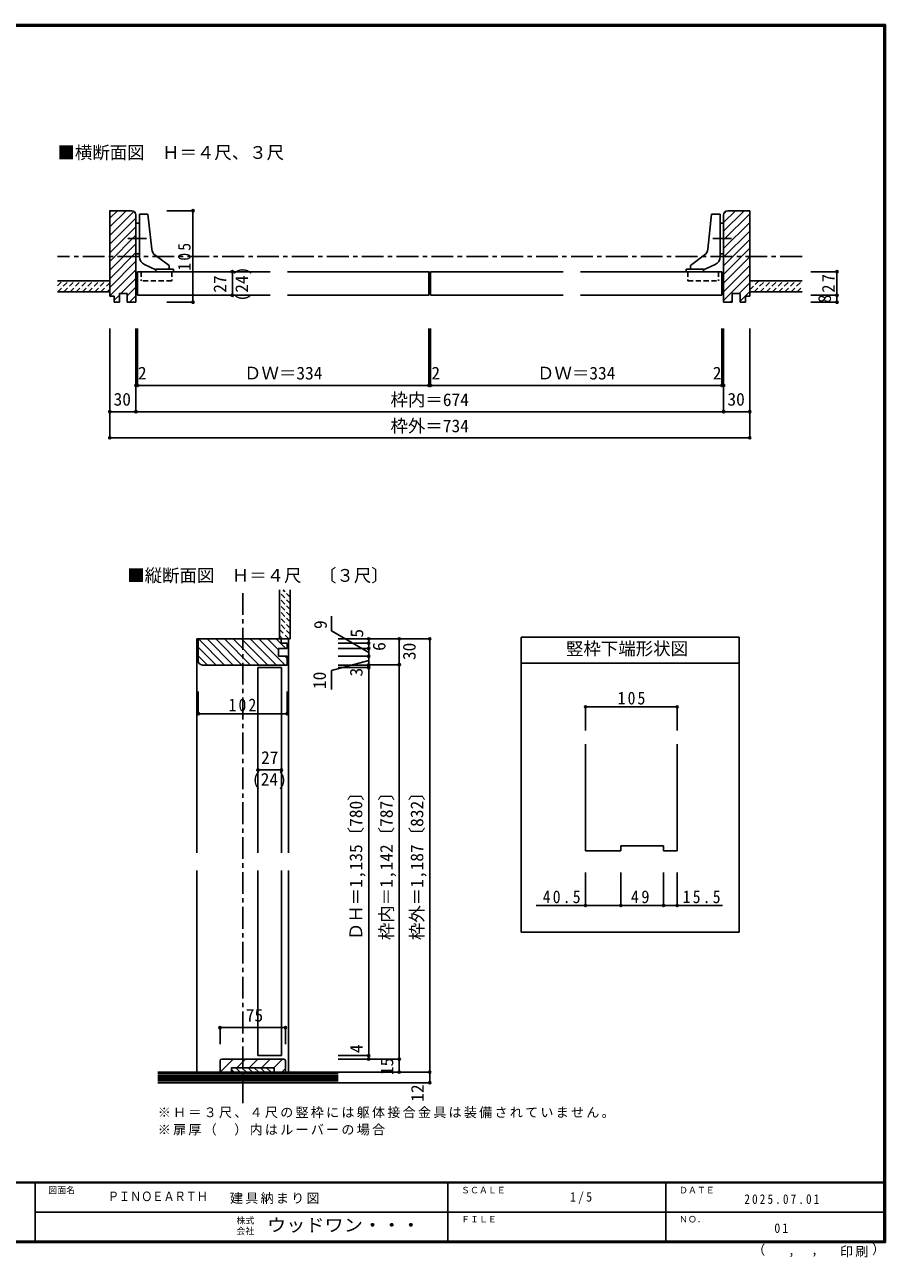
# Model space of a CAD drawing. Units: millimetres, scale not verified. Extents: x -973 to 977, y -718 to 696.
# Drawn here: x -10 to 977, y -718 to 696 of the extents above; entities that cross this region are included whole.
import ezdxf
from ezdxf.enums import TextEntityAlignment as Align

# ---------------------------------------------------------------- set-up
doc = ezdxf.new("R2010")
doc.units = ezdxf.units.MM
doc.header["$LTSCALE"] = 5
doc.header["$PDMODE"] = 32
doc.header["$PDSIZE"] = 2.5
doc.linetypes.add('CHAIN1', pattern=[8, 5, -1, 1, -1])
doc.linetypes.add('DASHED1', pattern=[1.8, 1.2, -0.6])
for name, color, linetype in [('0-0_補助線', 3, 'Continuous'), ('0-1_通り芯', 4, 'CHAIN1'), ('0-3_仕上げ', 2, 'Continuous'), ('0-4_枠', 3, 'Continuous'), ('0-6_扉', 6, 'Continuous'), ('0-7_金物', 7, 'Continuous'), ('0-A_文字', 7, 'Continuous'), ('0-B_寸法', 7, 'Continuous'), ('0-C_ハッチ', 4, 'Continuous'), ('F-1_枠', 6, 'Continuous'), ('F-A_文字', 7, 'Continuous')]:
    doc.layers.add(name, color=color, linetype=linetype)
doc.styles.add('ＭＳ ゴシック', font='')
doc.styles.get('ＭＳ ゴシック').set_extended_font_data('MS Gothic')

msp = doc.modelspace()

# ---------------------------------------------------------------- linework, layer by layer
at = {"layer": '0-0_補助線'}
for p, q in [((559.146, -6.519), (809.146, -6.519)), ((559.146, -345.023), (559.146, -6.519)), ((809.146, -345.023), (809.146, -6.519)), ((559.146, -36.519), (809.146, -36.519)), ((632.831, -129.127), (632.831, -251.493)), ((737.831, -129.127), (737.831, -251.493)), ((632.831, -251.493), (673.331, -251.493)), ((673.331, -245.793), (722.331, -245.793)), ((673.331, -245.793), (673.331, -251.493)), ((722.331, -245.793), (722.331, -251.493)), ((722.331, -251.493), (737.831, -251.493)), ((809.146, -345.023), (559.146, -345.023))]:
    msp.add_line(p, q, dxfattribs=at)
at = {"layer": '0-0_補助線', "color": 4}
for p, q in [((632.831, -86.507), (737.831, -86.507)), ((632.831, -86.507), (632.831, -113.64)), ((737.831, -86.507), (737.831, -113.64)), ((632.831, -314.343), (632.831, -276.584)), ((673.331, -314.343), (673.331, -276.584)), ((722.331, -314.343), (722.331, -276.584)), ((737.831, -314.343), (737.831, -276.584)), ((673.331, -314.343), (576.368, -314.343)), ((722.331, -314.343), (673.331, -314.343)), ((789.834, -314.343), (722.331, -314.343))]:
    msp.add_line(p, q, dxfattribs=at)
at = {"layer": '0-0_補助線', "color": 7}
for p in [(632.831, -86.507), (737.831, -86.507), (632.831, -314.343), (673.331, -314.343), (722.331, -314.343), (737.831, -314.343)]:
    msp.add_point(p, dxfattribs=at)
at = {"layer": '0-1_通り芯'}
for p, q in [((881.146, 430), (27.146, 430)), ((239.646, -540.964), (239.646, 47.5))]:
    msp.add_line(p, q, dxfattribs=at)
at = {"layer": '0-3_仕上げ'}
for p, q in [((87.146, 402), (27.146, 402)), ((821.146, 402), (881.146, 402)), ((87.146, 389.5), (27.146, 389.5)), ((821.146, 389.5), (881.146, 389.5)), ((281.646, -8.519), (281.646, 47.5)), ((294.146, -8.519), (294.146, 47.5)), ((294.146, -8.519), (281.646, -8.519)), ((142.146, -505.5), (349.146, -505.5)), ((349.146, -517.5), (142.146, -517.5))]:
    msp.add_line(p, q, dxfattribs=at)
at = {"layer": '0-3_仕上げ', "color": 7}
for p, q in [((349.146, -507.5), (142.146, -507.5)), ((349.146, -509.5), (142.146, -509.5)), ((349.146, -511.5), (142.146, -511.5)), ((349.146, -513.5), (142.146, -513.5)), ((349.146, -515.5), (142.146, -515.5))]:
    msp.add_line(p, q, dxfattribs=at)
at = {"layer": '0-4_枠'}
for p, q in [((87.146, 384.5), (87.146, 482.592)), ((112.146, 482.5), (87.146, 482.5)), ((796.146, 482.5), (821.146, 482.5)), ((821.146, 384.5), (821.146, 482.5)), ((117.146, 477.5), (117.146, 377.5)), ((791.146, 477.5), (791.146, 377.5)), ((87.146, 384.5), (92.146, 384.5)), ((92.146, 377.5), (92.146, 384.5)), ((107.146, 377.5), (107.146, 387.5)), ((816.146, 377.5), (816.146, 384.5)), ((816.146, 384.5), (821.146, 384.5)), ((92.146, 377.5), (98.146, 377.5)), ((107.146, 377.5), (117.146, 377.5)), ((801.146, 377.5), (791.146, 377.5)), ((816.146, 377.5), (810.146, 377.5)), ((188.646, -33.519), (188.646, -8.519)), ((188.646, -8.519), (283.646, -8.519)), ((283.646, -13.519), (283.646, -8.519)), ((290.646, -13.519), (283.646, -13.519)), ((290.646, -19.519), (290.646, -13.519)), ((290.646, -19.519), (280.646, -19.519)), ((280.646, -28.519), (280.646, -19.519)), ((193.646, -38.519), (290.646, -38.519)), ((290.646, -28.519), (280.646, -28.519)), ((290.646, -28.519), (290.646, -38.519)), ((228.62, -490.5), (213.62, -505.5)), ((213.646, -492.5), (213.646, -505.5)), ((286.646, -490.5), (215.646, -490.5)), ((242.762, -490.5), (232.762, -500.5)), ((256.904, -490.5), (246.904, -500.5)), ((271.046, -490.5), (261.046, -500.5)), ((285.188, -490.5), (275.188, -500.5)), ((288.646, -492.5), (288.646, -505.5)), ((288.646, -501.184), (284.331, -505.5))]:
    msp.add_line(p, q, dxfattribs=at)
at = {"layer": '0-4_枠', "color": 4}
for p, q in [((188.646, -8.519), (187.146, -8.519)), ((187.146, -254.009), (187.146, -8.519)), ((292.146, -8.519), (283.646, -8.519)), ((292.146, -254.009), (292.146, -8.519)), ((187.146, -505.5), (187.146, -274.009)), ((292.146, -505.5), (292.146, -274.009))]:
    msp.add_line(p, q, dxfattribs=at)
at = {"layer": '0-4_枠', "color": 7}
for p, q in [((226.646, -502.491), (229.655, -505.5)), ((231.726, -500.5), (236.726, -505.5)), ((238.797, -500.5), (243.797, -505.5)), ((245.868, -500.5), (250.868, -505.5)), ((252.939, -500.5), (257.939, -505.5)), ((260.01, -500.5), (265.01, -505.5)), ((267.081, -500.5), (272.081, -505.5)), ((274.152, -500.5), (275.646, -501.994)), ((275.646, -500.5), (275.646, -505.5))]:
    msp.add_line(p, q, dxfattribs=at)
at = {"layer": '0-4_枠'}
for points in [[(98.146, 377.5), (98.146, 387.5), (107.146, 387.5)], [(810.146, 377.5), (810.146, 387.5), (801.146, 387.5), (801.146, 377.5)]]:
    msp.add_lwpolyline(points, dxfattribs=at)
at = {"layer": '0-4_枠', "color": 7}
msp.add_lwpolyline([(275.646, -500.5), (226.646, -500.5), (226.646, -505.5)], dxfattribs=at)
at = {"layer": '0-4_枠'}
for centre, radius, start, end in [((112.146, 477.5), 5, 0, 90), ((796.146, 477.5), 5, 90, 180), ((193.646, -33.519), 5, 180, 270), ((215.646, -492.5), 2, 90, 180), ((286.646, -492.5), 2, 0, 90)]:
    msp.add_arc(centre, radius, start, end, dxfattribs=at)
at = {"layer": '0-6_扉'}
for p, q in [((119.146, 412.5), (119.146, 385.5)), ((119.146, 412.5), (271.146, 412.5)), ((455.146, 412.5), (455.146, 385.5)), ((455.146, 412.5), (607.146, 412.5)), ((627.146, 412.5), (789.146, 412.5)), ((789.146, 412.5), (789.146, 385.5)), ((119.146, 385.5), (271.146, 385.5)), ((291.146, 385.5), (453.146, 385.5)), ((455.146, 385.5), (607.146, 385.5)), ((627.146, 385.5), (789.146, 385.5)), ((284.146, -41.519), (257.146, -41.519)), ((257.146, -41.519), (257.146, -254.009)), ((284.146, -41.519), (284.146, -254.009)), ((257.146, -274.009), (257.146, -486.5)), ((284.146, -274.009), (284.146, -486.5)), ((257.146, -486.5), (284.146, -486.5))]:
    msp.add_line(p, q, dxfattribs=at)
msp.add_lwpolyline([(291.146, 412.5), (453.146, 412.5), (453.146, 385.5)], dxfattribs=at)
at = {"layer": '0-7_金物'}
for p, q in [((121.146, 468), (117.146, 468)), ((130.876, 478.5), (121.146, 478.5)), ((121.146, 429.771), (121.146, 478.5)), ((135.245, 438.351), (130.876, 478.5)), ((773.047, 438.351), (777.416, 478.5)), ((777.416, 478.5), (787.146, 478.5)), ((787.146, 429.771), (787.146, 478.5)), ((787.146, 468), (791.146, 468)), ((121.146, 433), (117.146, 433)), ((139.251, 431.385), (155.146, 419.661)), ((769.042, 431.385), (753.146, 419.661)), ((787.146, 433), (791.146, 433)), ((126.931, 420.703), (140.146, 414.561)), ((140.146, 415.5), (160.146, 415.5)), ((140.146, 415.5), (140.146, 412.5)), ((155.146, 415.5), (155.146, 419.661)), ((160.146, 415.5), (160.146, 412.5)), ((748.146, 415.5), (748.146, 412.5)), ((768.146, 415.5), (748.146, 415.5)), ((753.146, 415.5), (753.146, 419.661)), ((781.361, 420.703), (768.146, 414.561)), ((768.146, 415.5), (768.146, 412.5))]:
    msp.add_line(p, q, dxfattribs=at)
at = {"layer": '0-7_金物', "linetype": 'CHAIN1'}
for p, q in [((129.38, 450.5), (107.962, 450.5)), ((778.912, 450.5), (800.33, 450.5))]:
    msp.add_line(p, q, dxfattribs=at)
at = {"layer": '0-7_金物', "linetype": 'DASHED1'}
for p, q in [((123.146, 412.5), (123.146, 402)), ((785.146, 412.5), (785.146, 402))]:
    msp.add_line(p, q, dxfattribs=at)
for points in [[(158.146, 412.5), (158.146, 402), (123.146, 402)], [(750.146, 412.5), (750.146, 402), (785.146, 402)]]:
    msp.add_lwpolyline(points, dxfattribs=at)
at = {"layer": '0-7_金物'}
for centre, start, end in [((145.187, 439.433), 186.21051, 233.58794), ((763.106, 439.433), 306.41206, 353.78949), ((131.146, 429.771), 180, 245.07153), ((777.146, 429.771), 294.92847, 0)]:
    msp.add_arc(centre, 10, start, end, dxfattribs=at)
at = {"layer": '0-B_寸法', "color": 4}
for p, q in [((182.581, 482.5), (152.581, 482.5)), ((182.581, 482.5), (182.581, 377.5)), ((215.825, 412.5), (227.719, 412.5)), ((227.719, 412.5), (227.719, 385.5)), ((921.146, 412.5), (891.146, 412.5)), ((921.146, 385.5), (921.146, 412.5)), ((215.825, 385.5), (227.719, 385.5)), ((921.146, 385.5), (891.146, 385.5)), ((921.146, 377.5), (921.146, 385.5)), ((182.581, 377.5), (152.581, 377.5)), ((921.146, 377.5), (891.146, 377.5)), ((87.146, 222), (87.146, 347.5)), ((117.146, 347.5), (117.146, 252)), ((119.146, 282), (119.146, 347.5)), ((453.146, 282), (453.146, 347.5)), ((455.146, 282), (455.146, 347.5)), ((789.146, 282), (789.146, 347.5)), ((791.146, 347.5), (791.146, 252)), ((821.146, 347.5), (821.146, 222)), ((791.146, 282), (791.146, 337)), ((791.146, 282), (117.146, 282)), ((87.146, 252), (821.146, 252)), ((87.146, 222), (821.146, 222)), ((349.146, -8.519), (454.146, -8.519)), ((384.146, -13.519), (349.146, -13.519)), ((454.146, -8.519), (368.146, -8.519)), ((384.146, -490.5), (384.146, -8.519)), ((419.146, -8.519), (454.146, -8.519)), ((419.146, -505.5), (419.146, -8.519)), ((454.146, -517.5), (454.146, -8.519)), ((384.146, -19.519), (349.146, -19.519)), ((384.146, -33.519), (341.573, -44.926)), ((384.146, -28.519), (349.146, -28.519)), ((349.146, -38.519), (384.146, -38.519)), ((349.146, -41.519), (384.146, -41.519)), ((384.146, -38.519), (354.146, -38.519)), ((384.146, -38.192), (419.146, -38.192)), ((341.573, -44.926), (341.573, -66.795)), ((188.646, -94.35), (188.646, -68.979)), ((290.646, -94.35), (290.646, -68.979)), ((188.646, -94.35), (290.646, -94.35)), ((257.146, -147.947), (257.146, -158.862)), ((284.146, -147.947), (284.146, -158.862)), ((284.146, -158.862), (257.146, -158.862)), ((213.646, -473.493), (213.646, -454.356)), ((288.646, -454.356), (213.646, -454.356)), ((288.646, -473.493), (288.646, -454.356)), ((349.146, -486.5), (384.146, -486.5)), ((349.146, -490.5), (419.146, -490.5)), ((349.146, -505.5), (454.146, -505.5)), ((384.146, -505.5), (419.146, -505.5)), ((349.146, -517.5), (454.146, -517.5))]:
    msp.add_line(p, q, dxfattribs=at)
msp.add_lwpolyline([(384.146, -24.019), (341.573, 0.561), (341.573, 17.411)], dxfattribs=at)
at = {"layer": '0-B_寸法'}
for p in [(182.581, 482.5), (227.719, 412.5), (921.146, 412.5), (227.719, 385.5), (921.146, 385.5), (182.581, 377.5), (921.146, 377.5), (117.146, 282), (119.146, 282), (453.146, 282), (455.146, 282), (789.146, 282), (791.146, 282), (87.146, 252), (117.146, 252), (791.146, 252), (821.146, 252), (87.146, 222), (87.146, 222), (821.146, 222), (821.146, 222), (384.146, -8.519), (384.146, -13.519), (419.146, -8.519), (454.146, -8.519), (384.146, -19.519), (384.146, -28.519), (384.146, -38.519), (384.146, -38.519), (384.146, -41.519), (419.146, -38.192), (188.646, -94.35), (290.646, -94.35), (257.146, -158.862), (284.146, -158.862), (213.646, -454.356), (288.646, -454.356), (384.146, -486.5), (384.146, -490.5), (419.146, -490.5), (419.146, -490.5), (419.146, -505.5), (419.146, -505.5), (454.146, -505.5), (454.146, -517.5)]:
    msp.add_point(p, dxfattribs=at)
at = {"layer": '0-C_ハッチ'}
for p, q in [((87.146, 473.75), (95.897, 482.5)), ((87.146, 463.85), (105.796, 482.5)), ((87.146, 453.951), (114.881, 481.686)), ((791.146, 468.774), (804.873, 482.5)), ((791.146, 458.874), (814.772, 482.5)), ((791.335, 478.862), (794.784, 482.311)), ((87.146, 444.051), (117.146, 474.051)), ((791.146, 448.975), (821.146, 478.975)), ((791.146, 439.075), (821.146, 469.075)), ((87.146, 434.152), (117.146, 464.152)), ((87.146, 424.252), (117.146, 454.252)), ((791.146, 429.176), (821.146, 459.176)), ((87.146, 414.353), (117.146, 444.353)), ((791.146, 419.276), (821.146, 449.276)), ((791.146, 409.377), (821.146, 439.377)), ((87.146, 404.453), (117.146, 434.453)), ((87.146, 394.554), (117.146, 424.554)), ((791.146, 399.477), (821.146, 429.477)), ((87.146, 384.654), (117.146, 414.654)), ((791.146, 389.578), (821.146, 419.578)), ((99.892, 387.5), (117.146, 404.755)), ((791.146, 379.678), (821.146, 409.678)), ((808.867, 387.5), (821.146, 399.779)), ((92.146, 379.755), (98.146, 385.755)), ((107.146, 384.855), (117.146, 394.855)), ((109.691, 377.5), (117.146, 384.956)), ((810.146, 378.879), (821.146, 389.879)), ((798.867, 377.5), (801.146, 379.779)), ((218.918, -38.519), (188.918, -8.519)), ((228.818, -38.519), (198.818, -8.519)), ((238.717, -38.519), (208.717, -8.519)), ((248.617, -38.519), (218.617, -8.519)), ((258.516, -38.519), (228.516, -8.519)), ((268.416, -38.519), (238.416, -8.519)), ((248.315, -8.519), (278.315, -38.519)), ((288.215, -38.519), (258.215, -8.519)), ((280.646, -21.051), (268.114, -8.519)), ((289.013, -19.519), (278.013, -8.519)), ((209.019, -38.519), (188.646, -18.146)), ((199.119, -38.519), (188.646, -28.046)), ((290.646, -31.051), (288.114, -28.519))]:
    msp.add_line(p, q, dxfattribs=at)
at = {"layer": '0-C_ハッチ', "linetype": 'DASHED1'}
for p, q in [((27.146, 396.221), (32.925, 402)), ((27.496, 389.5), (39.996, 402)), ((34.567, 389.5), (47.067, 402)), ((41.638, 389.5), (54.138, 402)), ((48.709, 389.5), (61.209, 402)), ((55.78, 389.5), (68.28, 402)), ((62.851, 389.5), (75.351, 402)), ((69.922, 389.5), (82.422, 402)), ((76.993, 389.5), (87.146, 399.653)), ((821.146, 391.574), (831.573, 402)), ((826.144, 389.5), (838.644, 402)), ((833.215, 389.5), (845.715, 402)), ((840.286, 389.5), (852.786, 402)), ((847.357, 389.5), (859.857, 402)), ((854.428, 389.5), (866.928, 402)), ((861.499, 389.5), (873.999, 402)), ((868.57, 389.5), (881.07, 402)), ((84.065, 389.5), (87.146, 392.581)), ((875.641, 389.5), (881.146, 395.005)), ((294.146, 32.141), (281.646, 44.641)), ((294.146, 39.212), (285.858, 47.5)), ((294.146, 25.07), (281.646, 37.57)), ((294.146, 17.999), (281.646, 30.499)), ((294.146, 10.928), (281.646, 23.428)), ((294.146, 3.857), (281.646, 16.357)), ((294.146, -3.214), (281.646, 9.286)), ((292.38, -8.519), (281.646, 2.215)), ((285.308, -8.519), (281.646, -4.856))]:
    msp.add_line(p, q, dxfattribs=at)
at = {"layer": 'F-1_枠'}
for p, q in [((-973.347, 695.833), (976.653, 695.833)), ((-973.347, 695), (976.653, 695)), ((-973.347, 694.167), (976.653, 694.167)), ((974.986, 695.833), (974.986, -700.833)), ((975.82, 695.833), (975.82, -700.833)), ((976.653, 695.833), (976.653, -700.833)), ((976.653, -631.667), (-973.347, -631.667)), ((976.653, -632.5), (-973.347, -632.5)), ((1.653, -632.5), (1.653, -699.167)), ((474.986, -632.5), (474.986, -699.167)), ((724.986, -632.5), (724.986, -699.167)), ((1.653, -665.833), (974.986, -665.834)), ((976.653, -699.167), (-973.347, -699.167)), ((976.653, -700), (-973.347, -700)), ((976.653, -700.833), (-973.347, -700.833))]:
    msp.add_line(p, q, dxfattribs=at)

# ---------------------------------------------------------------- texts
at = {"layer": '0-0_補助線', "color": 7, "style": 'ＭＳ ゴシック'}
msp.add_text('竪枠下端形状図', height=14.66, dxfattribs=at).set_placement((610.396, -31.519), align=Align.BOTTOM_LEFT)
at = {"layer": '0-0_補助線', "color": 7, "char_height": 14.66, "attachment_point": 7, "style": 'ＭＳ ゴシック'}
for s, insert in [('\\T1.27;\\W0.9;105', (669.641, -84.007)), ('\\T1.28;\\W0.9;40.5', (583.681, -311.843)), ('\\T1.27;\\W0.95;49', (684.706, -311.843)), ('\\T1.28;\\W0.9;15.5', (744.216, -311.843))]:
    msp.add_mtext(s, dxfattribs=dict(at, insert=insert))
at = {"layer": '0-A_文字', "style": 'ＭＳ ゴシック'}
for s, p in [('■横断面図\u3000Ｈ＝４尺、３尺', (27.146, 537.5)), ('■縦断面図\u3000Ｈ＝４尺\u3000〔３尺〕', (107.146, 52.5))]:
    msp.add_text(s, height=14.66, dxfattribs=at).set_placement(p, align=Align.BOTTOM_LEFT)
for s, p in [('ＤＨ＝1,135〔780〕', (381.146, -354.009)), ('枠内＝1,142〔787〕', (416.146, -354.009)), ('枠外＝1,187〔832〕', (451.146, -354.009))]:
    msp.add_text(s, height=14.66, rotation=90, dxfattribs=at).set_placement(p, align=Align.BOTTOM_LEFT)
at = {"layer": '0-A_文字', "char_height": 11, "attachment_point": 7, "style": 'ＭＳ ゴシック'}
for s, insert in [('\\T1.17;※Ｈ＝３尺、４尺の竪枠には躯体接合金具は装備されていません。', (142.146, -558.279)), ('\\T1.17;※扉厚（\u3000）内はルーバーの場合', (142.146, -578.279))]:
    msp.add_mtext(s, dxfattribs=dict(at, insert=insert))
at = {"layer": '0-B_寸法', "style": 'ＭＳ ゴシック'}
for s, p in [('(24)', (250.219, 378.375)), ('27', (225.219, 388.375)), ('8', (918.646, 376.5)), ('9', (340.442, 2.744)), ('5', (382.257, -7.149)), ('6', (407.737, -22.276)), ('30', (442.322, -32.91)), ('10', (339.406, -66.104)), ('3', (381.58, -51.732)), ('4', (381.764, -483.638)), ('15', (416.705, -508.825)), ('12', (451.706, -539.415))]:
    msp.add_text(s, height=14.66, rotation=90, dxfattribs=at).set_placement(p, align=Align.BOTTOM_LEFT)
for s, p in [('2', (119.433, 284.5)), ('ＤＷ＝334', (241.146, 284.5)), ('2', (456.008, 284.5)), ('ＤＷ＝334', (577.146, 284.5)), ('2', (778.705, 284.5)), ('30', (91.521, 254.5)), ('枠内＝674', (409.146, 254)), ('30', (795.521, 254.5)), ('枠外＝734', (409.146, 224)), ('27', (260.646, -156.362)), ('(24)', (250.271, -181.362)), ('75', (243.146, -451.856))]:
    msp.add_text(s, height=14.66, dxfattribs=at).set_placement(p, align=Align.BOTTOM_LEFT)
at = {"layer": '0-B_寸法', "char_height": 14.66, "attachment_point": 7, "rotation": 90, "style": 'ＭＳ ゴシック'}
for s, insert in [('\\T1.27;\\W0.9;105', (180.081, 413.75)), ('\\T1.27;\\W0.95;27', (918.646, 388.375))]:
    msp.add_mtext(s, dxfattribs=dict(at, insert=insert))
at = {"layer": '0-B_寸法', "insert": (223.396, -91.85), "char_height": 14.66, "attachment_point": 7, "style": 'ＭＳ ゴシック'}
msp.add_mtext('\\T1.27;\\W0.9;102', dxfattribs=at)
at = {"layer": 'F-A_文字', "style": 'ＭＳ ゴシック'}
for s, height, p in [('図面名', 7.331, (16.653, -646.667)), ('ＳＣＡＬＥ', 7.331, (489.986, -646.667)), ('ＤＡＴＥ', 7.331, (739.986, -646.667)), ('株式', 7.331, (232.486, -681.5)), ('ＦＩＬＥ', 7.331, (489.986, -680)), ('ＮＯ．', 7.331, (739.986, -680.001)), ('会社', 7.331, (232.486, -693.5)), ('（', 11, (823.992, -718.052)), ('）', 11, (961.387, -717.355)), (',', 11, (865.199, -718.052)), (',', 11, (891.686, -717.588))]:
    msp.add_text(s, height=height, dxfattribs=at).set_placement(p, align=Align.BOTTOM_LEFT)
for s, height, width, p in [('ＰＩＮＯＥＡＲＴＨ', 11, 0.85, (84.986, -656.667)), ('ウッドワン・・・', 14.66, 1.1, (267.486, -692.5))]:
    msp.add_text(s, height=height, dxfattribs=dict(at, width=width)).set_placement(p, align=Align.BOTTOM_LEFT)
at = {"layer": 'F-A_文字', "char_height": 11, "attachment_point": 7, "style": 'ＭＳ ゴシック'}
for s, insert in [('\\T1.17;建具納まり図', (224.986, -656.667)), ('\\T1.38;\\W0.9;1/5', (614.986, -656.667)), ('\\T1.39;\\W0.85;2025.07.01', (814.986, -656.667)), ('\\T1.36;\\W0.9;01', (849.361, -690.001)), ('\\T1.17;印刷', (924.678, -717.82))]:
    msp.add_mtext(s, dxfattribs=dict(at, insert=insert))

doc.saveas('drawing.dxf')
